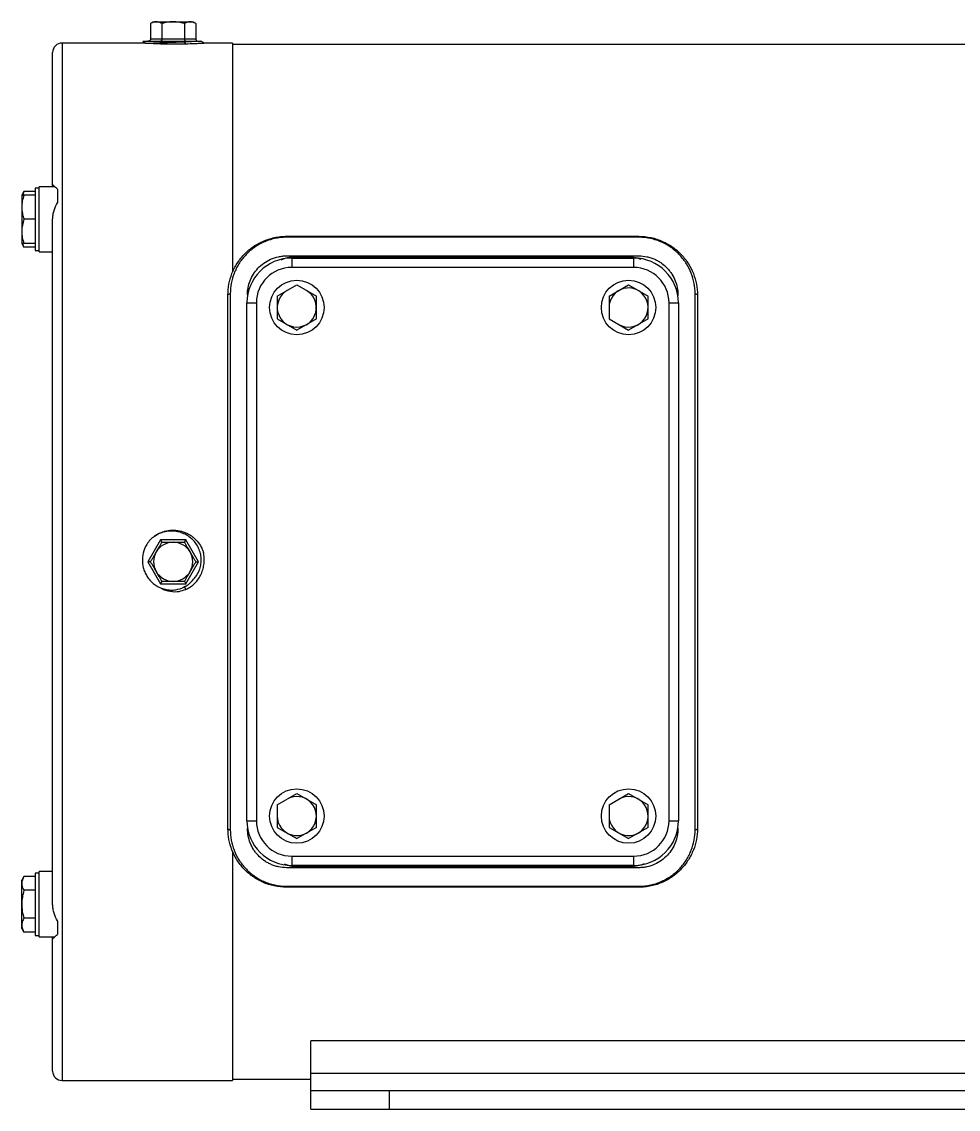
# Paper-space layout '_Front' of a CAD drawing. Header units: inches. Extents: x -5 to 7, y -3.5 to 3.5.
# Drawn here: x -4.97 to 1.01, y -3.5 to 3.45 of the extents above; entities that cross this region are included whole.
import ezdxf

# ---------------------------------------------------------------- set-up
doc = ezdxf.new("R2010")
doc.units = ezdxf.units.IN
doc.header["$MEASUREMENT"] = 0

psp = doc.layouts.new('_Front')

# ---------------------------------------------------------------- linework, layer by layer
at = {"color": 7, "linetype": 'Continuous', "lineweight": 25}
for p, q in [((-4.1298, 3.4511), (-4.1494, 3.4398)), ((-4.1493, 3.4398), (-4.1493, 3.341)), ((-4.0772, 3.4398), (-4.0772, 3.341)), ((-3.9328, 3.4398), (-3.9328, 3.341)), ((-3.8606, 3.4398), (-3.8802, 3.4511)), ((-3.8607, 3.4398), (-3.8607, 3.341)), ((-4.1493, 3.341), (-3.8607, 3.341)), ((-4.1801, 3.315), (-4.715, 3.315)), ((-3.9335, 3.3234), (-3.9316, 3.326)), ((-3.9241, 3.3103), (-3.9335, 3.3234)), ((-3.8086, 3.3162), (-3.8272, 3.3269)), ((-3.625, 3.315), (-3.8097, 3.315)), ((-3.625, 3.315), (-3.625, 1.852)), ((3.625, 3.306), (-3.625, 3.306)), ((-4.775, 2.397), (-4.775, 3.255)), ((-4.9587, 2.3666), (-4.9725, 2.3427)), ((-4.9587, 2.3666), (-4.9661, 2.3427)), ((-4.886, 2.3666), (-4.9587, 2.3666)), ((-4.861, 2.388), (-4.886, 2.388)), ((-4.886, 2.388), (-4.886, 1.989)), ((-4.7615, 2.397), (-4.861, 2.397)), ((-4.861, 1.98), (-4.861, 2.397)), ((-4.745, 2.381), (-4.745, 2.2949)), ((-4.9725, 2.3427), (-4.9725, 2.0342)), ((-4.886, 2.3427), (-4.9587, 2.3427)), ((-4.886, 2.1885), (-4.9587, 2.1885)), ((-4.775, -2.1896), (-4.775, 2.1896)), ((-4.9725, 2.0342), (-4.9587, 2.0104)), ((-4.886, 2.0342), (-4.9587, 2.0342)), ((-3.28, 2.08), (-3.28, 2.0736)), ((-3.28, 2.08), (-1.03, 2.08)), ((-1.03, 2.0736), (-3.28, 2.0736)), ((-1.03, 2.08), (-1.03, 2.0736)), ((-4.886, 2.0104), (-4.9587, 2.0104)), ((-4.886, 1.989), (-4.861, 1.989)), ((-4.861, 1.98), (-4.775, 1.98)), ((-3.28, 1.955), (-1.03, 1.955)), ((-1.095, 1.9463), (-3.215, 1.9463)), ((-1.095, 1.9463), (-3.215, 1.9463)), ((-3.215, 1.9463), (-3.215, 1.941)), ((-1.095, 1.9463), (-1.095, 1.941)), ((-3.2475, 1.941), (-1.0625, 1.941)), ((-3.2475, 1.941), (-3.2475, 1.881)), ((-1.0625, 1.881), (-3.2475, 1.881)), ((-1.0625, 1.941), (-1.0625, 1.881)), ((-3.34, 1.6972), (-3.215, 1.7693)), ((-3.215, 1.7693), (-3.09, 1.6972)), ((-1.22, 1.6972), (-1.095, 1.7693)), ((-1.095, 1.7693), (-0.97, 1.6972)), ((-3.655, -1.705), (-3.655, 1.705)), ((-3.64, 1.7121), (-3.64, -1.7121)), ((-3.53, 1.705), (-3.53, 1.6996)), ((-3.34, 1.6972), (-3.34, 1.5528)), ((-3.09, 1.5528), (-3.09, 1.6972)), ((-1.22, 1.6972), (-1.22, 1.5528)), ((-0.97, 1.5528), (-0.97, 1.6972)), ((-0.78, 1.705), (-0.78, 1.6996)), ((-0.67, -1.7121), (-0.67, 1.7121)), ((-0.655, 1.705), (-0.655, -1.705)), ((-3.5335, 1.655), (-3.4735, 1.655)), ((-3.5335, -1.655), (-3.5335, 1.655)), ((-3.4735, 1.655), (-3.4735, -1.655)), ((-0.8365, -1.655), (-0.8365, 1.655)), ((-0.8365, 1.655), (-0.7765, 1.655)), ((-0.7765, 1.655), (-0.7765, -1.655)), ((-3.34, 1.5528), (-3.215, 1.4807)), ((-3.09, 1.5528), (-3.215, 1.4807)), ((-1.22, 1.5528), (-1.095, 1.4807)), ((-0.97, 1.5528), (-1.095, 1.4807)), ((-4.0858, 0.14), (-4.1667, 0)), ((-3.9242, 0.14), (-4.0858, 0.14)), ((-3.8433, 0), (-3.9242, 0.14)), ((-4.1667, 0), (-4.0858, -0.14)), ((-3.9242, -0.14), (-3.8433, 0)), ((-4.0858, -0.14), (-3.9242, -0.14)), ((-3.9241, -0.1764), (-3.9335, -0.1558)), ((-3.34, -1.5528), (-3.215, -1.4807)), ((-3.215, -1.4807), (-3.09, -1.5528)), ((-1.22, -1.5528), (-1.095, -1.4807)), ((-1.095, -1.4807), (-0.97, -1.5528)), ((-3.34, -1.5528), (-3.34, -1.6972)), ((-3.09, -1.6972), (-3.09, -1.5528)), ((-1.22, -1.5528), (-1.22, -1.6972)), ((-0.97, -1.6972), (-0.97, -1.5528)), ((-3.5335, -1.655), (-3.4735, -1.655)), ((-0.8365, -1.655), (-0.7765, -1.655)), ((-3.53, -1.6996), (-3.53, -1.705)), ((-3.34, -1.6972), (-3.215, -1.7693)), ((-3.09, -1.6972), (-3.215, -1.7693)), ((-1.22, -1.6972), (-1.095, -1.7693)), ((-0.97, -1.6972), (-1.095, -1.7693)), ((-0.78, -1.6996), (-0.78, -1.705)), ((-3.625, -1.852), (-3.625, -3.315)), ((-3.2475, -1.881), (-3.2475, -1.941)), ((-3.2475, -1.881), (-1.0625, -1.881)), ((-1.0625, -1.941), (-3.2475, -1.941)), ((-3.215, -1.9463), (-3.215, -1.941)), ((-1.095, -1.9463), (-1.095, -1.941)), ((-1.0625, -1.881), (-1.0625, -1.941)), ((-4.9587, -2.0104), (-4.9725, -2.0342)), ((-4.886, -2.0104), (-4.9587, -2.0104)), ((-4.861, -1.989), (-4.886, -1.989)), ((-4.886, -1.989), (-4.886, -2.388)), ((-4.775, -1.98), (-4.861, -1.98)), ((-4.861, -2.397), (-4.861, -1.98)), ((-1.03, -1.955), (-3.28, -1.955)), ((-3.215, -1.9463), (-1.095, -1.9463)), ((-3.215, -1.9463), (-1.095, -1.9463)), ((-4.9725, -2.3427), (-4.9725, -2.0342)), ((-3.28, -2.0736), (-1.03, -2.0736)), ((-3.28, -2.0736), (-3.28, -2.08)), ((-1.03, -2.08), (-3.28, -2.08)), ((-1.03, -2.0736), (-1.03, -2.08)), ((-4.886, -2.0994), (-4.9587, -2.0994)), ((-4.886, -2.2776), (-4.9587, -2.2776)), ((-4.9725, -2.3427), (-4.9587, -2.3666)), ((-4.745, -2.2949), (-4.745, -2.381)), ((-4.886, -2.3666), (-4.9587, -2.3666)), ((-4.886, -2.388), (-4.861, -2.388)), ((-4.861, -2.397), (-4.7616, -2.397)), ((-4.775, -3.255), (-4.775, -2.397)), ((3.375, -3.0616), (-3.125, -3.0616)), ((-3.125, -3.4986), (-3.125, -3.0616)), ((-4.715, -3.315), (-3.625, -3.315)), ((-3.625, -3.306), (-3.125, -3.306)), ((-3.125, -3.2674), (3.375, -3.2674)), ((-3.125, -3.379), (3.375, -3.379)), ((-2.625, -3.379), (-2.625, -3.4986)), ((-3.125, -3.4986), (3.375, -3.4986))]:
    psp.add_line(p, q, dxfattribs=at)
at = {"color": 8, "linetype": 'Continuous', "lineweight": 25}
psp.add_line((-4.715, 3.315), (-4.715, -3.315), dxfattribs=at)
at = {"color": 7, "linetype": 'Continuous', "lineweight": 25, "flags": 128}
for points in [[(-3.655, 1.705), (-3.6547, 1.7064), (-3.6539, 1.7077), (-3.6525, 1.7089), (-3.6506, 1.71), (-3.6483, 1.7109), (-3.6457, 1.7116), (-3.6429, 1.712), (-3.64, 1.7121)], [(-0.67, 1.7121), (-0.6671, 1.712), (-0.6643, 1.7116), (-0.6617, 1.7109), (-0.6594, 1.71), (-0.6575, 1.7089), (-0.6561, 1.7077), (-0.6553, 1.7064), (-0.655, 1.705)], [(-3.655, -1.705), (-3.6547, -1.7064), (-3.6539, -1.7077), (-3.6525, -1.7089), (-3.6506, -1.71), (-3.6483, -1.7109), (-3.6457, -1.7116), (-3.6429, -1.712), (-3.64, -1.7121)], [(-0.67, -1.7121), (-0.6671, -1.712), (-0.6643, -1.7116), (-0.6617, -1.7109), (-0.6594, -1.71), (-0.6575, -1.7089), (-0.6561, -1.7077), (-0.6553, -1.7064), (-0.655, -1.705)]]:
    psp.add_lwpolyline(points, dxfattribs=at)
at = {"color": 7, "linetype": 'Continuous', "lineweight": 25}
for centre in [(-3.215, 1.625), (-1.095, 1.625), (-3.215, -1.625), (-1.095, -1.625)]:
    psp.add_circle(centre, 0.174, dxfattribs=at)
for centre, radius, start, end in [((-4.715, 3.255), 0.06, 90, 180), ((-3.2475, 1.655), 0.286, 90, 180), ((-3.2475, 1.655), 0.226, 90, 180), ((-1.0625, 1.655), 0.286, 0, 90), ((-1.0625, 1.655), 0.226, 0, 90), ((-1.095, 1.625), 0.125, 240, 180), ((-3.215, 1.625), 0.125, 120, 60), ((-3.215, -1.625), 0.125, 180, 120), ((-1.095, -1.625), 0.125, 180, 120), ((-3.2475, -1.655), 0.286, 180, 270), ((-3.2475, -1.655), 0.226, 180, 270), ((-1.0625, -1.655), 0.226, 270, 0), ((-1.0625, -1.655), 0.286, 270, 0), ((-4.715, -3.255), 0.06, 180, 270)]:
    psp.add_arc(centre, radius, start, end, dxfattribs=at)
for points, knots in [([(-4.1133, 3.451), (-4.1147, 3.451), (-4.1176, 3.4509), (-4.122, 3.4503), (-4.1265, 3.4495), (-4.1325, 3.4478), (-4.1401, 3.4448), (-4.1462, 3.4415), (-4.1493, 3.4398)], [0, 0, 0, 0, 0.1191638, 0.2397227, 0.3618656, 0.4857743, 0.7342655, 1, 1, 1, 1]), ([(-4.0772, 3.4398), (-4.0788, 3.4407), (-4.0819, 3.4425), (-4.0865, 3.4447), (-4.0911, 3.4466), (-4.097, 3.4487), (-4.1044, 3.4506), (-4.1103, 3.4509), (-4.1133, 3.451)], [0, 0, 0, 0, 0.1350681, 0.2657866, 0.3922742, 0.5146617, 0.7603551, 1, 1, 1, 1]), ([(-4.1133, 3.451), (-4.1023, 3.451), (-4.0864, 3.451), (-4.0486, 3.451), (-4.0268, 3.451), (-4.005, 3.451)], [0, 0, 0, 0, 0.5, 0.5, 1, 1, 1, 1]), ([(-4.005, 3.451), (-4.0079, 3.451), (-4.0138, 3.4509), (-4.0226, 3.4503), (-4.0315, 3.4495), (-4.0435, 3.4478), (-4.0588, 3.4448), (-4.0709, 3.4415), (-4.0772, 3.4398)], [0, 0, 0, 0, 0.119134, 0.239661, 0.361771, 0.485644, 0.734213, 1, 1, 1, 1]), ([(-3.9328, 3.4398), (-3.936, 3.4407), (-3.9423, 3.4425), (-3.9516, 3.4447), (-3.9606, 3.4466), (-3.9725, 3.4487), (-3.9873, 3.4506), (-3.9991, 3.4509), (-4.005, 3.451)], [0, 0, 0, 0, 0.135032, 0.265717, 0.392175, 0.514535, 0.760293, 1, 1, 1, 1]), ([(-4.005, 3.451), (-3.9832, 3.451), (-3.9614, 3.451), (-3.9236, 3.451), (-3.9077, 3.451), (-3.8967, 3.451)], [0, 0, 0, 0, 0.5, 0.5, 1, 1, 1, 1]), ([(-3.8967, 3.451), (-3.8982, 3.451), (-3.9011, 3.4509), (-3.9055, 3.4503), (-3.91, 3.4495), (-3.916, 3.4478), (-3.9236, 3.4448), (-3.9297, 3.4415), (-3.9328, 3.4398)], [0, 0, 0, 0, 0.11917, 0.239736, 0.361885, 0.4858, 0.734292, 1, 1, 1, 1]), ([(-3.8607, 3.4398), (-3.8622, 3.4407), (-3.8654, 3.4425), (-3.87, 3.4447), (-3.8746, 3.4466), (-3.8805, 3.4487), (-3.8879, 3.4506), (-3.8938, 3.4509), (-3.8967, 3.451)], [0, 0, 0, 0, 0.134916, 0.265485, 0.391827, 0.514071, 0.760071, 1, 1, 1, 1]), ([(-4.1493, 3.341), (-4.1494, 3.3403), (-4.1494, 3.3388), (-4.15, 3.3367), (-4.1509, 3.3346), (-4.1522, 3.3326), (-4.154, 3.3306), (-4.1565, 3.3288), (-4.1594, 3.3273), (-4.1628, 3.3262), (-4.1652, 3.3261), (-4.1667, 3.326)], [0, 0, 0, 0, 0.084476, 0.171269, 0.260932, 0.353968, 0.450828, 0.574732, 0.714344, 0.833102, 1, 1, 1, 1]), ([(-4.0772, 3.341), (-4.0772, 3.3403), (-4.0772, 3.3388), (-4.0775, 3.3367), (-4.078, 3.3346), (-4.0786, 3.3326), (-4.0795, 3.3306), (-4.0807, 3.3288), (-4.0822, 3.3273), (-4.0839, 3.3262), (-4.0851, 3.3261), (-4.0858, 3.326)], [0, 0, 0, 0, 0.084476, 0.171269, 0.260932, 0.353968, 0.450828, 0.574732, 0.714344, 0.833102, 1, 1, 1, 1]), ([(-3.9328, 3.341), (-3.9328, 3.3403), (-3.9328, 3.3388), (-3.9325, 3.3367), (-3.932, 3.3346), (-3.9314, 3.3326), (-3.9305, 3.3306), (-3.9293, 3.3288), (-3.9278, 3.3273), (-3.9261, 3.3262), (-3.9249, 3.3261), (-3.9242, 3.326)], [0, 0, 0, 0, 0.084477, 0.171274, 0.260945, 0.353994, 0.45087, 0.574655, 0.714328, 0.833072, 1, 1, 1, 1]), ([(-3.8607, 3.341), (-3.8606, 3.3403), (-3.8606, 3.3388), (-3.86, 3.3367), (-3.8591, 3.3346), (-3.8578, 3.3326), (-3.856, 3.3306), (-3.8535, 3.3288), (-3.8506, 3.3273), (-3.8472, 3.3262), (-3.8448, 3.3261), (-3.8433, 3.326)], [0, 0, 0, 0, 0.084477, 0.171274, 0.260945, 0.353994, 0.45087, 0.574655, 0.714328, 0.833072, 1, 1, 1, 1]), ([(-4.1989, 3.326), (-4.1996, 3.326), (-4.2017, 3.326), (-4.1812, 3.326), (-4.1412, 3.326), (-4.0858, 3.326), (-4.0236, 3.326), (-3.9703, 3.326), (-3.9416, 3.326), (-3.9316, 3.326)], [0, 0, 0, 0, 0.077191, 0.250746, 0.421156, 0.588415, 0.752513, 0.913507, 1, 1, 1, 1]), ([(-4.1996, 3.3248), (-4.197, 3.3232), (-4.1914, 3.32), (-4.1857, 3.3167), (-4.1828, 3.315)], [0, 0, 0, 0, 0.473706, 1, 1, 1, 1]), ([(-4.1801, 3.3149), (-4.1802, 3.3149), (-4.1806, 3.315), (-4.1673, 3.3145), (-4.1579, 3.3141)], [0, 0, 0, 0, 0.299851, 1, 1, 1, 1]), ([(-4.1579, 3.3141), (-4.1571, 3.3142), (-4.148, 3.3149), (-4.1248, 3.3162), (-4.0797, 3.3181), (-4.0273, 3.32), (-3.9767, 3.3218), (-3.9461, 3.3229), (-3.9335, 3.3234)], [0.00000017, 0.00000017, 0.00000017, 0.00000017, 0.00155749, 0.01780749, 0.03405749, 0.05030749, 0.06655749, 0.07905733, 0.07905733, 0.07905733, 0.07905733]), ([(-4.1579, 3.3141), (-4.1536, 3.3139), (-4.1483, 3.3135), (-4.1358, 3.3129), (-4.1284, 3.3125), (-4.1121, 3.3118), (-4.1032, 3.3115), (-4.0838, 3.3108), (-4.0733, 3.3105), (-4.0516, 3.31), (-4.0404, 3.3098), (-4.017, 3.3095), (-4.0051, 3.3095), (-3.9815, 3.3095), (-3.9696, 3.3096), (-3.9463, 3.3098), (-3.935, 3.31), (-3.9241, 3.3103)], [0, 0, 0, 0, 0.125, 0.125, 0.25, 0.25, 0.375, 0.375, 0.5, 0.5, 0.625, 0.625, 0.75, 0.75, 0.875, 0.875, 1, 1, 1, 1]), ([(-3.9241, 3.3103), (-3.9058, 3.3108), (-3.8693, 3.3119), (-3.8309, 3.3138), (-3.8093, 3.315), (-3.8096, 3.3149), (-3.8097, 3.3148)], [0, 0, 0, 0, 0.279997, 0.5595244, 0.8613572, 1, 1, 1, 1]), ([(-3.8749, 3.326), (-3.863, 3.326), (-3.8391, 3.326), (-3.8247, 3.326), (-3.8272, 3.326), (-3.8277, 3.326)], [0, 0, 0, 0, 0.432756, 0.865351, 1, 1, 1, 1]), ([(-4.745, 2.381), (-4.7529, 2.3895), (-4.76, 2.3962), (-4.7683, 2.4034), (-4.7706, 2.4052), (-4.774, 2.4078), (-4.775, 2.4084), (-4.775, 2.4085)], [0, 0, 0, 0, 0.5, 0.5, 0.75, 0.75, 1, 1, 1, 1]), ([(-4.9587, 2.3427), (-4.9629, 2.3302), (-4.9664, 2.3173), (-4.9712, 2.2916), (-4.9725, 2.2787), (-4.9725, 2.2656)], [0, 0, 0, 0, 0.5, 0.5, 1, 1, 1, 1]), ([(-4.9725, 2.3427), (-4.9725, 2.3427), (-4.9712, 2.3427), (-4.9664, 2.3427), (-4.9629, 2.3427), (-4.9587, 2.3427)], [0, 0, 0, 0, 0.5, 0.5, 1, 1, 1, 1]), ([(-4.775, 2.1896), (-4.775, 2.1992), (-4.774, 2.2086), (-4.7706, 2.2274), (-4.7683, 2.2366), (-4.76, 2.263), (-4.7529, 2.2795), (-4.745, 2.2949)], [0, 0, 0, 0, 0.25, 0.25, 0.5, 0.5, 1, 1, 1, 1]), ([(-4.9725, 2.2656), (-4.9725, 2.2526), (-4.9712, 2.2393), (-4.9663, 2.2136), (-4.9629, 2.201), (-4.9587, 2.1885)], [0, 0, 0, 0, 0.5, 0.5, 1, 1, 1, 1]), ([(-4.9725, 2.1114), (-4.9725, 2.0983), (-4.9712, 2.0852), (-4.9664, 2.0595), (-4.9629, 2.0468), (-4.9587, 2.0342)], [0, 0, 0, 0, 0.5, 0.5, 1, 1, 1, 1]), ([(-4.9673, 2.0342), (-4.9664, 2.0292), (-4.965, 2.0211), (-4.9605, 2.0134), (-4.9587, 2.0104)], [0, 0, 0, 0, 0.61803, 1, 1, 1, 1]), ([(-3.655, 1.705), (-3.655, 1.7288), (-3.6528, 1.752), (-3.6441, 1.7976), (-3.6378, 1.8198), (-3.625, 1.8525), (-3.6202, 1.8633), (-3.6095, 1.8844), (-3.6037, 1.8947), (-3.5848, 1.9247), (-3.5704, 1.9435), (-3.5374, 1.9787), (-3.5188, 1.9952), (-3.4784, 2.0242), (-3.4566, 2.0368), (-3.4094, 2.0579), (-3.3847, 2.066), (-3.3464, 2.0743), (-3.3334, 2.0764), (-3.3069, 2.0793), (-3.2934, 2.08), (-3.28, 2.08)], [0, 0, 0, 0, 0.125, 0.125, 0.25, 0.25, 0.3125, 0.3125, 0.375, 0.375, 0.5, 0.5, 0.625, 0.625, 0.75, 0.75, 0.875, 0.875, 0.9375, 0.9375, 1, 1, 1, 1]), ([(-3.28, 2.0736), (-3.293, 2.0736), (-3.3061, 2.0729), (-3.3317, 2.0701), (-3.3442, 2.068), (-3.3689, 2.0626), (-3.381, 2.0593), (-3.4047, 2.0514), (-3.4164, 2.0469), (-3.4505, 2.0314), (-3.4715, 2.0192), (-3.5101, 1.9911), (-3.528, 1.9752), (-3.5595, 1.9412), (-3.5732, 1.923), (-3.5912, 1.8942), (-3.5967, 1.8843), (-3.6069, 1.864), (-3.6115, 1.8536), (-3.6236, 1.8223), (-3.6297, 1.8009), (-3.6379, 1.7572), (-3.64, 1.7349), (-3.64, 1.7121)], [0, 0, 0, 0, 0.0625, 0.0625, 0.125, 0.125, 0.1875, 0.1875, 0.25, 0.25, 0.375, 0.375, 0.5, 0.5, 0.625, 0.625, 0.6875, 0.6875, 0.75, 0.75, 0.875, 0.875, 1, 1, 1, 1]), ([(-1.03, 2.08), (-1.0032, 2.08), (-0.977, 2.0772), (-0.9386, 2.0689), (-0.9259, 2.0655), (-0.9011, 2.0574), (-0.889, 2.0527), (-0.8657, 2.0423), (-0.8544, 2.0366), (-0.8325, 2.024), (-0.8219, 2.0172), (-0.7915, 1.9954), (-0.7731, 1.9793), (-0.7483, 1.9528), (-0.7404, 1.9436), (-0.7258, 1.9246), (-0.719, 1.9149), (-0.7001, 1.8849), (-0.6895, 1.864), (-0.6723, 1.8201), (-0.6659, 1.7977), (-0.6572, 1.752), (-0.655, 1.7287), (-0.655, 1.705)], [0, 0, 0, 0, 0.125, 0.125, 0.1875, 0.1875, 0.25, 0.25, 0.3125, 0.3125, 0.375, 0.375, 0.5, 0.5, 0.5625, 0.5625, 0.625, 0.625, 0.75, 0.75, 0.875, 0.875, 1, 1, 1, 1]), ([(-0.67, 1.7121), (-0.67, 1.7349), (-0.6721, 1.7572), (-0.6803, 1.801), (-0.6865, 1.8225), (-0.7028, 1.8646), (-0.7129, 1.8848), (-0.7309, 1.9136), (-0.7374, 1.923), (-0.7513, 1.9412), (-0.7588, 1.9501), (-0.7826, 1.9757), (-0.8001, 1.9913), (-0.8292, 2.0124), (-0.8394, 2.019), (-0.8605, 2.0312), (-0.8713, 2.0368), (-0.8938, 2.047), (-0.9054, 2.0515), (-0.9293, 2.0594), (-0.9416, 2.0628), (-0.9788, 2.0708), (-1.0041, 2.0736), (-1.03, 2.0736)], [0, 0, 0, 0, 0.125, 0.125, 0.25, 0.25, 0.375, 0.375, 0.4375, 0.4375, 0.5, 0.5, 0.625, 0.625, 0.6875, 0.6875, 0.75, 0.75, 0.8125, 0.8125, 0.875, 0.875, 1, 1, 1, 1]), ([(-3.53, 1.705), (-3.53, 1.7365), (-3.5243, 1.7666), (-3.5074, 1.8101), (-3.5002, 1.8244), (-3.4835, 1.8511), (-3.4739, 1.8637), (-3.4519, 1.8873), (-3.4394, 1.8983), (-3.4124, 1.9177), (-3.3979, 1.9261), (-3.3663, 1.9403), (-3.3498, 1.9457), (-3.3242, 1.9512), (-3.3156, 1.9526), (-3.2979, 1.9545), (-3.289, 1.955), (-3.28, 1.955)], [0, 0, 0, 0, 0.25, 0.25, 0.375, 0.375, 0.5, 0.5, 0.625, 0.625, 0.75, 0.75, 0.875, 0.875, 0.9375, 0.9375, 1, 1, 1, 1]), ([(-3.215, 1.9463), (-3.2472, 1.9454), (-3.2832, 1.9445), (-3.3139, 1.9295), (-3.3172, 1.9279)], [0, 0, 0, 0, 0.891903, 1, 1, 1, 1]), ([(-1.0142, 1.9312), (-1.0306, 1.9369), (-1.0567, 1.9459), (-1.0846, 1.9462), (-1.095, 1.9463)], [0, 0, 0, 0, 0.626486, 1, 1, 1, 1]), ([(-1.03, 1.955), (-1.0122, 1.955), (-0.9947, 1.9531), (-0.9691, 1.9476), (-0.9606, 1.9453), (-0.944, 1.9399), (-0.936, 1.9368), (-0.9204, 1.9299), (-0.9129, 1.926), (-0.8982, 1.9176), (-0.8911, 1.913), (-0.8708, 1.8985), (-0.8586, 1.8877), (-0.842, 1.87), (-0.8367, 1.8638), (-0.827, 1.8511), (-0.8224, 1.8446), (-0.8099, 1.8246), (-0.8029, 1.8106), (-0.7914, 1.7814), (-0.7872, 1.7664), (-0.7815, 1.7361), (-0.78, 1.7207), (-0.78, 1.705)], [0, 0, 0, 0, 0.125, 0.125, 0.1875, 0.1875, 0.25, 0.25, 0.3125, 0.3125, 0.375, 0.375, 0.5, 0.5, 0.5625, 0.5625, 0.625, 0.625, 0.75, 0.75, 0.875, 0.875, 1, 1, 1, 1]), ([(-4.1243, 0.1636), (-4.1112, 0.1731), (-4.0973, 0.1809), (-4.0677, 0.1932), (-4.0519, 0.1976), (-4.0282, 0.2012), (-4.0203, 0.202), (-4.0042, 0.2025), (-3.9961, 0.2023), (-3.972, 0.2003), (-3.9564, 0.1971), (-3.9335, 0.1894), (-3.9259, 0.1864), (-3.9114, 0.1795), (-3.9044, 0.1757), (-3.8909, 0.1672), (-3.8843, 0.1625), (-3.8718, 0.1524), (-3.8658, 0.1469), (-3.849, 0.1297), (-3.8393, 0.117), (-3.8269, 0.0961), (-3.8232, 0.0889), (-3.8168, 0.0743), (-3.814, 0.0668), (-3.8117, 0.0591)], [0, 0, 0, 0, 0.125, 0.125, 0.25, 0.25, 0.3125, 0.3125, 0.375, 0.375, 0.5, 0.5, 0.5625, 0.5625, 0.625, 0.625, 0.6875, 0.6875, 0.75, 0.75, 0.875, 0.875, 0.9375, 0.9375, 1, 1, 1, 1]), ([(-3.8749, -0.1117), (-3.8669, -0.1035), (-3.8599, -0.0946), (-3.8476, -0.0756), (-3.8423, -0.0654), (-3.8339, -0.0443), (-3.8308, -0.0334), (-3.8266, -0.0111), (-3.8256, 0.0004), (-3.8257, 0.0231), (-3.8268, 0.0343), (-3.8313, 0.0567), (-3.8345, 0.0677), (-3.8429, 0.0887), (-3.8481, 0.0988), (-3.8604, 0.1181), (-3.8674, 0.127), (-3.8827, 0.1436), (-3.8913, 0.1513), (-3.9096, 0.1649), (-3.9192, 0.1708), (-3.9395, 0.1809), (-3.9502, 0.1851), (-3.972, 0.1915), (-3.9831, 0.1937), (-4.0056, 0.1961), (-4.0171, 0.1964), (-4.0397, 0.1949), (-4.0509, 0.1932), (-4.073, 0.1879), (-4.0839, 0.1842), (-4.1047, 0.1752), (-4.1147, 0.1698), (-4.1243, 0.1636)], [0, 0, 0, 0, 0.0625, 0.0625, 0.125, 0.125, 0.1875, 0.1875, 0.25, 0.25, 0.3125, 0.3125, 0.375, 0.375, 0.4375, 0.4375, 0.5, 0.5, 0.5625, 0.5625, 0.625, 0.625, 0.6875, 0.6875, 0.75, 0.75, 0.8125, 0.8125, 0.875, 0.875, 0.9375, 0.9375, 1, 1, 1, 1]), ([(-4.0858, 0.14), (-4.0853, 0.1391), (-4.0844, 0.1376), (-4.0832, 0.1355), (-4.082, 0.1334), (-4.0807, 0.1312), (-4.0793, 0.1287), (-4.0781, 0.1267), (-4.0773, 0.1253), (-4.0772, 0.1251), (-4.0772, 0.125)], [0, 0, 0, 0, 0.1168102, 0.2121776, 0.2860986, 0.4258117, 0.549727, 0.7088181, 0.8581317, 1, 1, 1, 1]), ([(-3.9328, 0.125), (-3.9328, 0.125), (-3.9328, 0.1251), (-3.9325, 0.1256), (-3.932, 0.1264), (-3.9314, 0.1275), (-3.9305, 0.1291), (-3.9293, 0.1312), (-3.9278, 0.1337), (-3.9261, 0.1367), (-3.9249, 0.1388), (-3.9242, 0.14)], [0, 0, 0, 0, 0.084477, 0.171274, 0.260945, 0.353994, 0.45087, 0.574655, 0.714328, 0.833072, 1, 1, 1, 1]), ([(-4.1743, 0.111), (-4.1847, 0.0933), (-4.1922, 0.0745), (-4.1991, 0.0445), (-4.2006, 0.0344), (-4.202, 0.0141), (-4.202, 0.004), (-4.2002, -0.0163), (-4.1986, -0.0265), (-4.1937, -0.0463), (-4.1905, -0.0559), (-4.1827, -0.0746), (-4.1779, -0.0838), (-4.1671, -0.1011), (-4.1611, -0.1093), (-4.1477, -0.1245), (-4.1403, -0.1317), (-4.1245, -0.1448), (-4.1162, -0.1505), (-4.0987, -0.1607), (-4.0894, -0.1652), (-4.0703, -0.1724), (-4.0605, -0.1752), (-4.0406, -0.1791), (-4.0304, -0.1803), (-4.0099, -0.1809), (-3.9997, -0.1803), (-3.9696, -0.1759), (-3.9498, -0.1695), (-3.9316, -0.1599)], [0, 0, 0, 0, 0.125, 0.125, 0.1875, 0.1875, 0.25, 0.25, 0.3125, 0.3125, 0.375, 0.375, 0.4375, 0.4375, 0.5, 0.5, 0.5625, 0.5625, 0.625, 0.625, 0.6875, 0.6875, 0.75, 0.75, 0.8125, 0.8125, 0.875, 0.875, 1, 1, 1, 1]), ([(-4.005, 0.125), (-4.0268, 0.125), (-4.0486, 0.1192), (-4.0864, 0.0973), (-4.1023, 0.0814), (-4.1133, 0.0625)], [0, 0, 0, 0, 0.5, 0.5, 1, 1, 1, 1]), ([(-4.1133, 0.0625), (-4.1118, 0.065), (-4.1089, 0.0701), (-4.1045, 0.0777), (-4.1, 0.0855), (-4.094, 0.0958), (-4.0864, 0.1091), (-4.0803, 0.1196), (-4.0772, 0.125)], [0, 0, 0, 0, 0.11917, 0.239736, 0.361885, 0.4858, 0.734292, 1, 1, 1, 1]), ([(-4.0772, 0.125), (-4.074, 0.125), (-4.0677, 0.125), (-4.0584, 0.125), (-4.0494, 0.125), (-4.0375, 0.125), (-4.0227, 0.125), (-4.0109, 0.125), (-4.005, 0.125)], [0, 0, 0, 0, 0.135032, 0.265717, 0.392175, 0.514535, 0.760293, 1, 1, 1, 1]), ([(-3.8967, 0.0625), (-3.9077, 0.0814), (-3.9236, 0.0973), (-3.9614, 0.1192), (-3.9832, 0.125), (-4.005, 0.125)], [0, 0, 0, 0, 0.5, 0.5, 1, 1, 1, 1]), ([(-4.005, 0.125), (-4.0021, 0.125), (-3.9962, 0.125), (-3.9874, 0.125), (-3.9785, 0.125), (-3.9665, 0.125), (-3.9512, 0.125), (-3.9391, 0.125), (-3.9328, 0.125)], [0, 0, 0, 0, 0.119134, 0.239661, 0.361771, 0.485644, 0.734213, 1, 1, 1, 1]), ([(-3.9328, 0.125), (-3.9312, 0.1222), (-3.9281, 0.1168), (-3.9235, 0.1088), (-3.9189, 0.1009), (-3.913, 0.0906), (-3.9056, 0.0778), (-3.8997, 0.0676), (-3.8967, 0.0625)], [0, 0, 0, 0, 0.135068, 0.265787, 0.392274, 0.514662, 0.760355, 1, 1, 1, 1]), ([(-4.1493, 0), (-4.1494, 0), (-4.1494, 0), (-4.15, 0), (-4.1509, 0), (-4.1522, 0), (-4.154, 0), (-4.1565, 0), (-4.1594, 0), (-4.1628, 0), (-4.1652, 0), (-4.1667, 0)], [0, 0, 0, 0, 0.084476, 0.171269, 0.260932, 0.353968, 0.450828, 0.574732, 0.714344, 0.833102, 1, 1, 1, 1]), ([(-4.1493, 0), (-4.1478, 0.0027), (-4.1446, 0.0082), (-4.14, 0.0162), (-4.1354, 0.0241), (-4.1295, 0.0344), (-4.1221, 0.0471), (-4.1162, 0.0574), (-4.1133, 0.0625)], [0, 0, 0, 0, 0.134916, 0.265485, 0.391827, 0.514071, 0.760071, 1, 1, 1, 1]), ([(-4.1133, -0.0625), (-4.1147, -0.06), (-4.1176, -0.0549), (-4.122, -0.0473), (-4.1265, -0.0396), (-4.1325, -0.0292), (-4.1401, -0.0159), (-4.1462, -0.0054), (-4.1493, 0)], [0, 0, 0, 0, 0.119164, 0.239723, 0.361866, 0.485774, 0.734265, 1, 1, 1, 1]), ([(-4.1133, 0.0625), (-4.1242, 0.0436), (-4.13, 0.0218), (-4.13, -0.0218), (-4.1242, -0.0436), (-4.1133, -0.0625)], [0, 0, 0, 0, 0.5, 0.5, 1, 1, 1, 1]), ([(-3.9241, -0.1764), (-3.9132, -0.1716), (-3.903, -0.1659), (-3.8837, -0.1526), (-3.8746, -0.1449), (-3.8579, -0.1282), (-3.8505, -0.1192), (-3.8371, -0.0998), (-3.8312, -0.0895), (-3.8214, -0.0681), (-3.8174, -0.0571), (-3.8112, -0.0345), (-3.809, -0.0227), (-3.8066, 0.0006), (-3.8063, 0.0123), (-3.8076, 0.0358), (-3.8092, 0.0476), (-3.8117, 0.0591)], [0, 0, 0, 0, 0.125, 0.125, 0.25, 0.25, 0.375, 0.375, 0.5, 0.5, 0.625, 0.625, 0.75, 0.75, 0.875, 0.875, 1, 1, 1, 1]), ([(-3.8967, -0.0625), (-3.8858, -0.0436), (-3.88, -0.0218), (-3.88, 0.0218), (-3.8858, 0.0436), (-3.8967, 0.0625)], [0, 0, 0, 0, 0.5, 0.5, 1, 1, 1, 1]), ([(-3.8967, 0.0625), (-3.8953, 0.06), (-3.8924, 0.0549), (-3.888, 0.0473), (-3.8835, 0.0396), (-3.8775, 0.0292), (-3.8699, 0.0159), (-3.8638, 0.0054), (-3.8607, 0)], [0, 0, 0, 0, 0.119164, 0.239723, 0.361866, 0.485774, 0.734265, 1, 1, 1, 1]), ([(-3.8607, 0), (-3.8622, -0.0027), (-3.8654, -0.0082), (-3.87, -0.0162), (-3.8746, -0.0241), (-3.8805, -0.0344), (-3.8879, -0.0471), (-3.8938, -0.0574), (-3.8967, -0.0625)], [0, 0, 0, 0, 0.1349157, 0.2654853, 0.3918269, 0.5140709, 0.7600707, 1, 1, 1, 1]), ([(-3.8607, 0), (-3.8606, 0), (-3.8606, 0), (-3.86, 0), (-3.8591, 0), (-3.8578, 0), (-3.856, 0), (-3.8535, 0), (-3.8506, 0), (-3.8472, 0), (-3.8448, 0), (-3.8433, 0)], [0, 0, 0, 0, 0.084477, 0.171274, 0.260945, 0.353994, 0.45087, 0.574655, 0.714328, 0.833072, 1, 1, 1, 1]), ([(-4.1133, -0.0625), (-4.1023, -0.0814), (-4.0864, -0.0973), (-4.0486, -0.1192), (-4.0268, -0.125), (-4.005, -0.125)], [0, 0, 0, 0, 0.5, 0.5, 1, 1, 1, 1]), ([(-4.0772, -0.125), (-4.0788, -0.1222), (-4.0819, -0.1168), (-4.0865, -0.1088), (-4.0911, -0.1009), (-4.097, -0.0906), (-4.1044, -0.0778), (-4.1103, -0.0676), (-4.1133, -0.0625)], [0, 0, 0, 0, 0.135068, 0.265787, 0.392274, 0.514662, 0.760355, 1, 1, 1, 1]), ([(-4.005, -0.125), (-3.9832, -0.125), (-3.9614, -0.1192), (-3.9236, -0.0973), (-3.9077, -0.0814), (-3.8967, -0.0625)], [0, 0, 0, 0, 0.5, 0.5, 1, 1, 1, 1]), ([(-3.8967, -0.0625), (-3.8982, -0.065), (-3.9011, -0.0701), (-3.9055, -0.0777), (-3.91, -0.0855), (-3.916, -0.0958), (-3.9236, -0.1091), (-3.9297, -0.1196), (-3.9328, -0.125)], [0, 0, 0, 0, 0.11917, 0.239736, 0.361885, 0.4858, 0.734292, 1, 1, 1, 1]), ([(-4.0772, -0.125), (-4.0772, -0.125), (-4.0772, -0.1251), (-4.0775, -0.1256), (-4.078, -0.1264), (-4.0786, -0.1275), (-4.0795, -0.1291), (-4.0807, -0.1312), (-4.0822, -0.1337), (-4.0839, -0.1367), (-4.0851, -0.1388), (-4.0858, -0.14)], [0, 0, 0, 0, 0.084476, 0.171269, 0.260932, 0.353968, 0.450828, 0.574732, 0.714344, 0.833102, 1, 1, 1, 1]), ([(-4.005, -0.125), (-4.0079, -0.125), (-4.0138, -0.125), (-4.0226, -0.125), (-4.0315, -0.125), (-4.0435, -0.125), (-4.0588, -0.125), (-4.0709, -0.125), (-4.0772, -0.125)], [0, 0, 0, 0, 0.119134, 0.239661, 0.361771, 0.485644, 0.734213, 1, 1, 1, 1]), ([(-3.9328, -0.125), (-3.936, -0.125), (-3.9423, -0.125), (-3.9516, -0.125), (-3.9606, -0.125), (-3.9725, -0.125), (-3.9873, -0.125), (-3.9991, -0.125), (-4.005, -0.125)], [0, 0, 0, 0, 0.135032, 0.265717, 0.392175, 0.514535, 0.760293, 1, 1, 1, 1]), ([(-3.9328, -0.125), (-3.9328, -0.125), (-3.9328, -0.1251), (-3.9325, -0.1256), (-3.932, -0.1264), (-3.9314, -0.1275), (-3.9305, -0.1291), (-3.9293, -0.1312), (-3.9278, -0.1337), (-3.9261, -0.1367), (-3.9249, -0.1388), (-3.9242, -0.14)], [0, 0, 0, 0, 0.0844767, 0.1712737, 0.260945, 0.3539937, 0.4508699, 0.574655, 0.7143281, 0.8330716, 1, 1, 1, 1]), ([(-4.0804, -0.1679), (-4.0802, -0.1681), (-4.0648, -0.181), (-4.0241, -0.1905), (-3.9701, -0.1929), (-3.9379, -0.1814), (-3.9241, -0.1764)], [0, 0, 0, 0, 0.005607, 0.372748, 0.730168, 1, 1, 1, 1]), ([(-3.28, -2.08), (-3.3068, -2.08), (-3.333, -2.0772), (-3.3714, -2.0689), (-3.3841, -2.0655), (-3.4089, -2.0574), (-3.421, -2.0527), (-3.4443, -2.0423), (-3.4556, -2.0366), (-3.4775, -2.024), (-3.4881, -2.0172), (-3.5185, -1.9954), (-3.5369, -1.9793), (-3.5617, -1.9528), (-3.5696, -1.9436), (-3.5842, -1.9246), (-3.591, -1.9149), (-3.6099, -1.8849), (-3.6205, -1.864), (-3.6377, -1.8201), (-3.6441, -1.7977), (-3.6528, -1.752), (-3.655, -1.7287), (-3.655, -1.705)], [0, 0, 0, 0, 0.125, 0.125, 0.1875, 0.1875, 0.25, 0.25, 0.3125, 0.3125, 0.375, 0.375, 0.5, 0.5, 0.5625, 0.5625, 0.625, 0.625, 0.75, 0.75, 0.875, 0.875, 1, 1, 1, 1]), ([(-3.64, -1.7121), (-3.64, -1.7349), (-3.6379, -1.7572), (-3.6297, -1.801), (-3.6235, -1.8225), (-3.6072, -1.8646), (-3.5971, -1.8848), (-3.5791, -1.9136), (-3.5726, -1.923), (-3.5587, -1.9412), (-3.5512, -1.9501), (-3.5274, -1.9757), (-3.5099, -1.9913), (-3.4808, -2.0124), (-3.4706, -2.019), (-3.4495, -2.0312), (-3.4387, -2.0368), (-3.4162, -2.047), (-3.4046, -2.0515), (-3.3807, -2.0594), (-3.3684, -2.0628), (-3.3312, -2.0708), (-3.3059, -2.0736), (-3.28, -2.0736)], [0, 0, 0, 0, 0.125, 0.125, 0.25, 0.25, 0.375, 0.375, 0.4375, 0.4375, 0.5, 0.5, 0.625, 0.625, 0.6875, 0.6875, 0.75, 0.75, 0.8125, 0.8125, 0.875, 0.875, 1, 1, 1, 1]), ([(-3.28, -1.955), (-3.2978, -1.955), (-3.3153, -1.9531), (-3.3409, -1.9476), (-3.3494, -1.9453), (-3.366, -1.9399), (-3.374, -1.9368), (-3.3896, -1.9299), (-3.3971, -1.926), (-3.4118, -1.9176), (-3.4189, -1.913), (-3.4392, -1.8985), (-3.4514, -1.8877), (-3.468, -1.87), (-3.4733, -1.8638), (-3.483, -1.8511), (-3.4876, -1.8446), (-3.5001, -1.8246), (-3.5071, -1.8106), (-3.5186, -1.7814), (-3.5228, -1.7664), (-3.5285, -1.7361), (-3.53, -1.7207), (-3.53, -1.705)], [0, 0, 0, 0, 0.125, 0.125, 0.1875, 0.1875, 0.25, 0.25, 0.3125, 0.3125, 0.375, 0.375, 0.5, 0.5, 0.5625, 0.5625, 0.625, 0.625, 0.75, 0.75, 0.875, 0.875, 1, 1, 1, 1]), ([(-0.78, -1.705), (-0.78, -1.7365), (-0.7857, -1.7666), (-0.8026, -1.8101), (-0.8098, -1.8244), (-0.8265, -1.8511), (-0.8361, -1.8637), (-0.8581, -1.8873), (-0.8706, -1.8983), (-0.8976, -1.9177), (-0.9121, -1.9261), (-0.9437, -1.9403), (-0.9602, -1.9457), (-0.9858, -1.9512), (-0.9944, -1.9526), (-1.0121, -1.9545), (-1.021, -1.955), (-1.03, -1.955)], [0, 0, 0, 0, 0.25, 0.25, 0.375, 0.375, 0.5, 0.5, 0.625, 0.625, 0.75, 0.75, 0.875, 0.875, 0.9375, 0.9375, 1, 1, 1, 1]), ([(-0.655, -1.705), (-0.655, -1.7288), (-0.6572, -1.752), (-0.6659, -1.7976), (-0.6722, -1.8198), (-0.685, -1.8525), (-0.6898, -1.8633), (-0.7005, -1.8844), (-0.7063, -1.8947), (-0.7252, -1.9247), (-0.7396, -1.9435), (-0.7726, -1.9787), (-0.7912, -1.9952), (-0.8316, -2.0242), (-0.8534, -2.0368), (-0.9006, -2.0579), (-0.9253, -2.066), (-0.9636, -2.0743), (-0.9766, -2.0764), (-1.0031, -2.0793), (-1.0166, -2.08), (-1.03, -2.08)], [0, 0, 0, 0, 0.125, 0.125, 0.25, 0.25, 0.3125, 0.3125, 0.375, 0.375, 0.5, 0.5, 0.625, 0.625, 0.75, 0.75, 0.875, 0.875, 0.9375, 0.9375, 1, 1, 1, 1]), ([(-1.03, -2.0736), (-1.017, -2.0736), (-1.0039, -2.0729), (-0.9783, -2.0701), (-0.9658, -2.068), (-0.9411, -2.0626), (-0.929, -2.0593), (-0.9053, -2.0514), (-0.8936, -2.0469), (-0.8595, -2.0314), (-0.8385, -2.0192), (-0.7999, -1.9911), (-0.782, -1.9752), (-0.7505, -1.9412), (-0.7368, -1.923), (-0.7188, -1.8942), (-0.7133, -1.8843), (-0.7031, -1.864), (-0.6985, -1.8536), (-0.6864, -1.8223), (-0.6803, -1.8009), (-0.6721, -1.7572), (-0.67, -1.7349), (-0.67, -1.7121)], [0, 0, 0, 0, 0.0625, 0.0625, 0.125, 0.125, 0.1875, 0.1875, 0.25, 0.25, 0.375, 0.375, 0.5, 0.5, 0.625, 0.625, 0.6875, 0.6875, 0.75, 0.75, 0.875, 0.875, 1, 1, 1, 1]), ([(-3.2958, -1.9312), (-3.2794, -1.9369), (-3.2533, -1.9459), (-3.2254, -1.9462), (-3.215, -1.9463)], [0, 0, 0, 0, 0.626486, 1, 1, 1, 1]), ([(-1.095, -1.9463), (-1.0628, -1.9454), (-1.0268, -1.9445), (-0.9961, -1.9295), (-0.9928, -1.9279)], [0, 0, 0, 0, 0.891903, 1, 1, 1, 1]), ([(-4.9725, -2.0549), (-4.9725, -2.0625), (-4.9712, -2.07), (-4.9664, -2.0848), (-4.9629, -2.0922), (-4.9587, -2.0994)], [0, 0, 0, 0, 0.5, 0.5, 1, 1, 1, 1]), ([(-4.9725, -2.1885), (-4.9725, -2.2036), (-4.9712, -2.2187), (-4.9664, -2.2484), (-4.9629, -2.263), (-4.9587, -2.2776)], [0, 0, 0, 0, 0.5, 0.5, 1, 1, 1, 1]), ([(-4.745, -2.2949), (-4.7529, -2.2796), (-4.76, -2.2632), (-4.7683, -2.2365), (-4.7706, -2.2274), (-4.774, -2.2088), (-4.775, -2.1991), (-4.775, -2.1896)], [0, 0, 0, 0, 0.5, 0.5, 0.75, 0.75, 1, 1, 1, 1]), ([(-4.9587, -2.2776), (-4.9629, -2.2848), (-4.9664, -2.2922), (-4.9712, -2.3071), (-4.9725, -2.3145), (-4.9725, -2.3221)], [0, 0, 0, 0, 0.5, 0.5, 1, 1, 1, 1]), ([(-4.9725, -2.3221), (-4.9725, -2.3296), (-4.9712, -2.3373), (-4.9663, -2.3521), (-4.9629, -2.3594), (-4.9587, -2.3666)], [0, 0, 0, 0, 0.5, 0.5, 1, 1, 1, 1]), ([(-4.775, -2.4085), (-4.775, -2.4084), (-4.774, -2.4078), (-4.7706, -2.4052), (-4.7683, -2.4034), (-4.76, -2.3963), (-4.7529, -2.3895), (-4.745, -2.381)], [0, 0, 0, 0, 0.25, 0.25, 0.5, 0.5, 1, 1, 1, 1])]:
    psp.add_open_spline(points, degree=3, knots=knots, dxfattribs=at)
for points in [[(-4.13, 3.451), (-4.13, 3.451), (-4.1242, 3.451), (-4.1133, 3.451)], [(-3.8967, 3.451), (-3.8858, 3.451), (-3.88, 3.451), (-3.88, 3.451)], [(-3.9335, 3.3234), (-3.9111, 3.3243), (-3.891, 3.3251), (-3.8749, 3.326)], [(-3.9316, 3.326), (-3.9093, 3.326), (-3.8899, 3.326), (-3.8749, 3.326)], [(-4.9587, 2.1885), (-4.9671, 2.1633), (-4.9725, 2.1377), (-4.9725, 2.1114)], [(-4.9587, 2.0342), (-4.9671, 2.0342), (-4.9725, 2.0342), (-4.9725, 2.0342)], [(-4.1243, 0.1636), (-4.144, 0.1493), (-4.161, 0.1314), (-4.1743, 0.111)], [(-3.9316, -0.1599), (-3.9093, -0.148), (-3.8899, -0.1314), (-3.8749, -0.1117)], [(-4.9587, -2.0104), (-4.9671, -2.025), (-4.9725, -2.0397), (-4.9725, -2.0549)], [(-4.9587, -2.0994), (-4.9671, -2.1286), (-4.9725, -2.1582), (-4.9725, -2.1885)]]:
    psp.add_open_spline(points, degree=3, dxfattribs=at)

doc.saveas('drawing.dxf')
